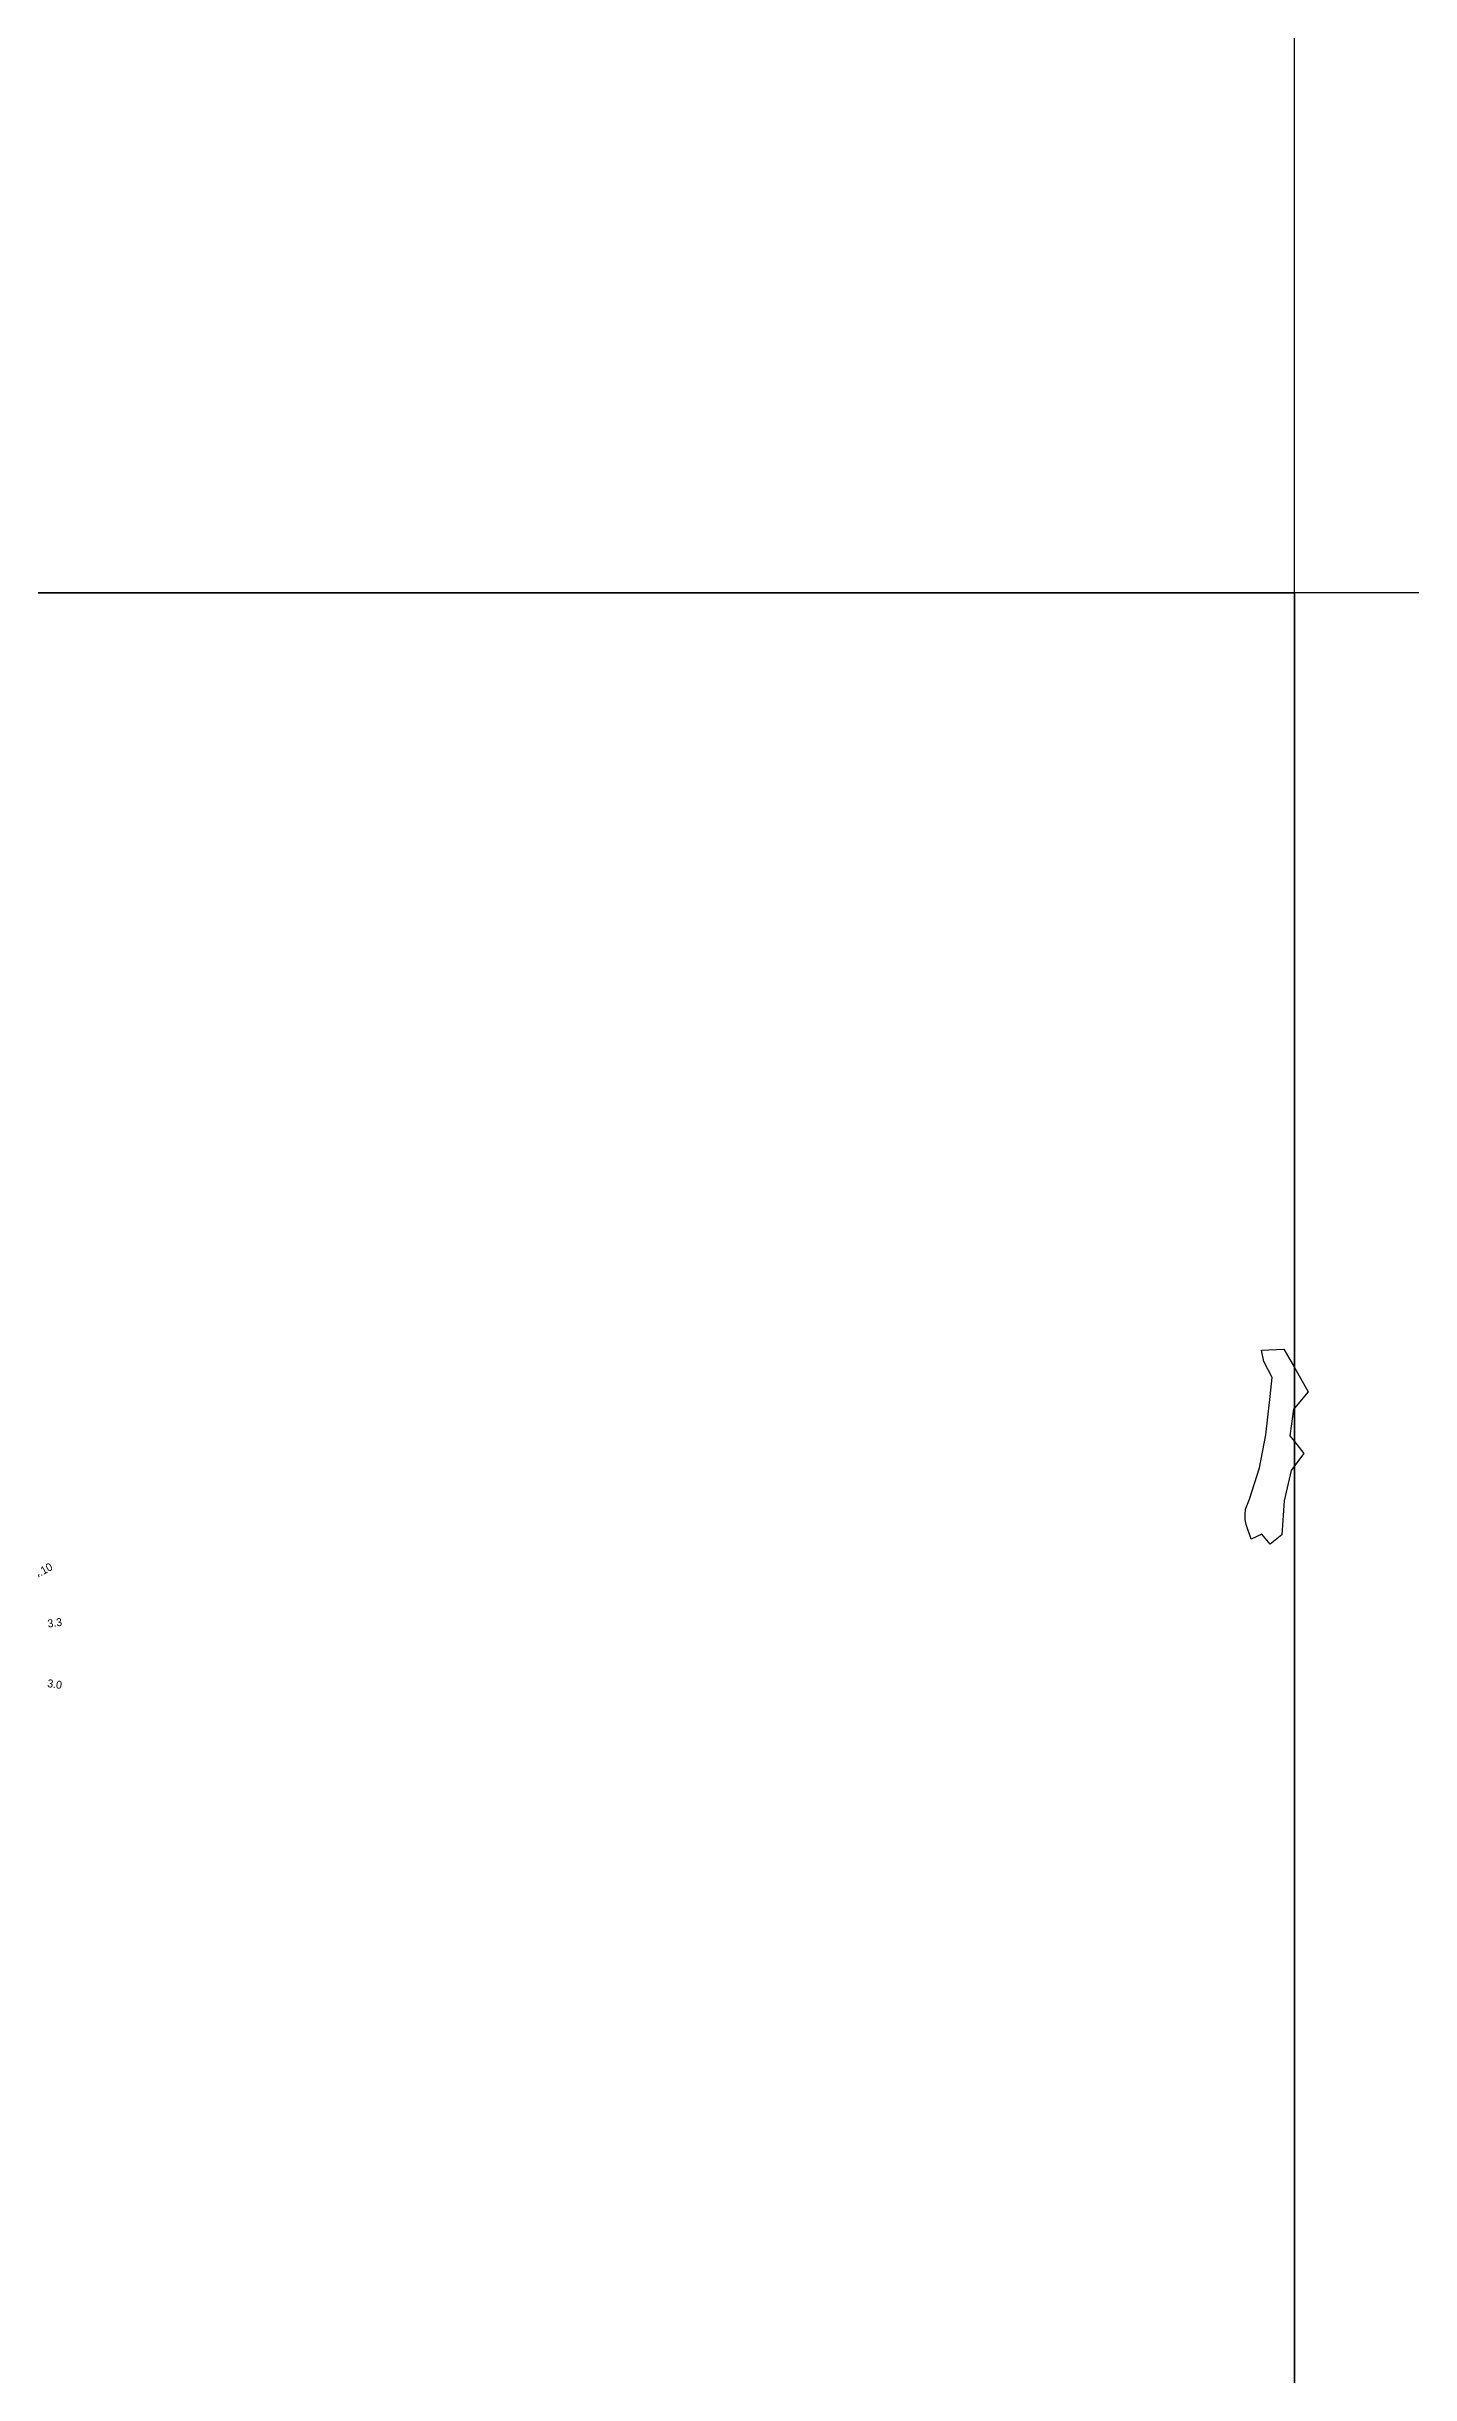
# Model space of a CAD drawing. Header units: metres. Extents: x 4000 to 8000, y -96000 to -93000.
# Drawn here: x 5350.3 to 5623.2, y -93956.2 to -93490.7 of the extents above; entities that cross this region are included whole.
import ezdxf

# ---------------------------------------------------------------- set-up
doc = ezdxf.new("R2010")
doc.units = ezdxf.units.M
doc.header["$LTSCALE"] = 2.5
for name, color, linetype in [('図郭', 7, 'Continuous'), ('幅員', 7, 'Continuous'), ('道路', 7, 'Continuous')]:
    doc.layers.add(name, color=color, linetype=linetype)
doc.styles.get("Standard").update_dxf_attribs({"font": ''})
doc.styles.get('Standard').set_extended_font_data('@MS PGothic')

msp = doc.modelspace()

# ---------------------------------------------------------------- linework, layer by layer
at = {"layer": '図郭'}
for points in [[(4800, -93600), (5600, -93600), (5600, -93000), (4800, -93000)], [(4800, -94200), (5600, -94200), (5600, -93600), (4800, -93600)], [(5600, -94200), (6400, -94200), (6400, -93600), (5600, -93600)]]:
    msp.add_lwpolyline(points, close=True, dxfattribs=at)
at = {"layer": '道路'}
for points in [[(5595.13, -93790.2), (5593.5, -93788.24), (5591.33, -93789.24), (5590.32, -93786.29), (5590.14, -93785.27), (5590.12, -93784.26), (5590.23, -93783.23), (5590.99, -93781.25), (5593.03, -93774.95), (5594.26, -93768.38), (5595.11, -93760.69), (5595.55, -93756.87), (5593.9, -93753.71), (5593.39, -93751.45), (5597.88, -93751.22), (5600, -93754.9)], [(5600, -93754.9), (5602.77, -93759.73), (5600, -93763.02)], [(5600, -93763.02), (5599.82, -93763.23), (5599.1, -93768.54), (5600, -93769.69)], [(5600, -93769.69), (5601.86, -93772.06), (5600, -93774.54)], [(5600, -93774.54), (5599.31, -93775.46), (5597.93, -93781.58), (5597.49, -93788.36)], [(5597.49, -93788.36), (5595.13, -93790.2)]]:
    msp.add_lwpolyline(points, dxfattribs=at)

# ---------------------------------------------------------------- texts
at = {"layer": '幅員'}
for s, rotation, p in [('4.10', 29.1901, (5348.17, -93797.22)), ('3.3', 7.8299, (5350.65, -93806.91)), ('3.0', 351.7044, (5350.41, -93818.78))]:
    msp.add_text(s, height=1.6, rotation=rotation, dxfattribs=at).set_placement(p)

doc.saveas('drawing.dxf')
